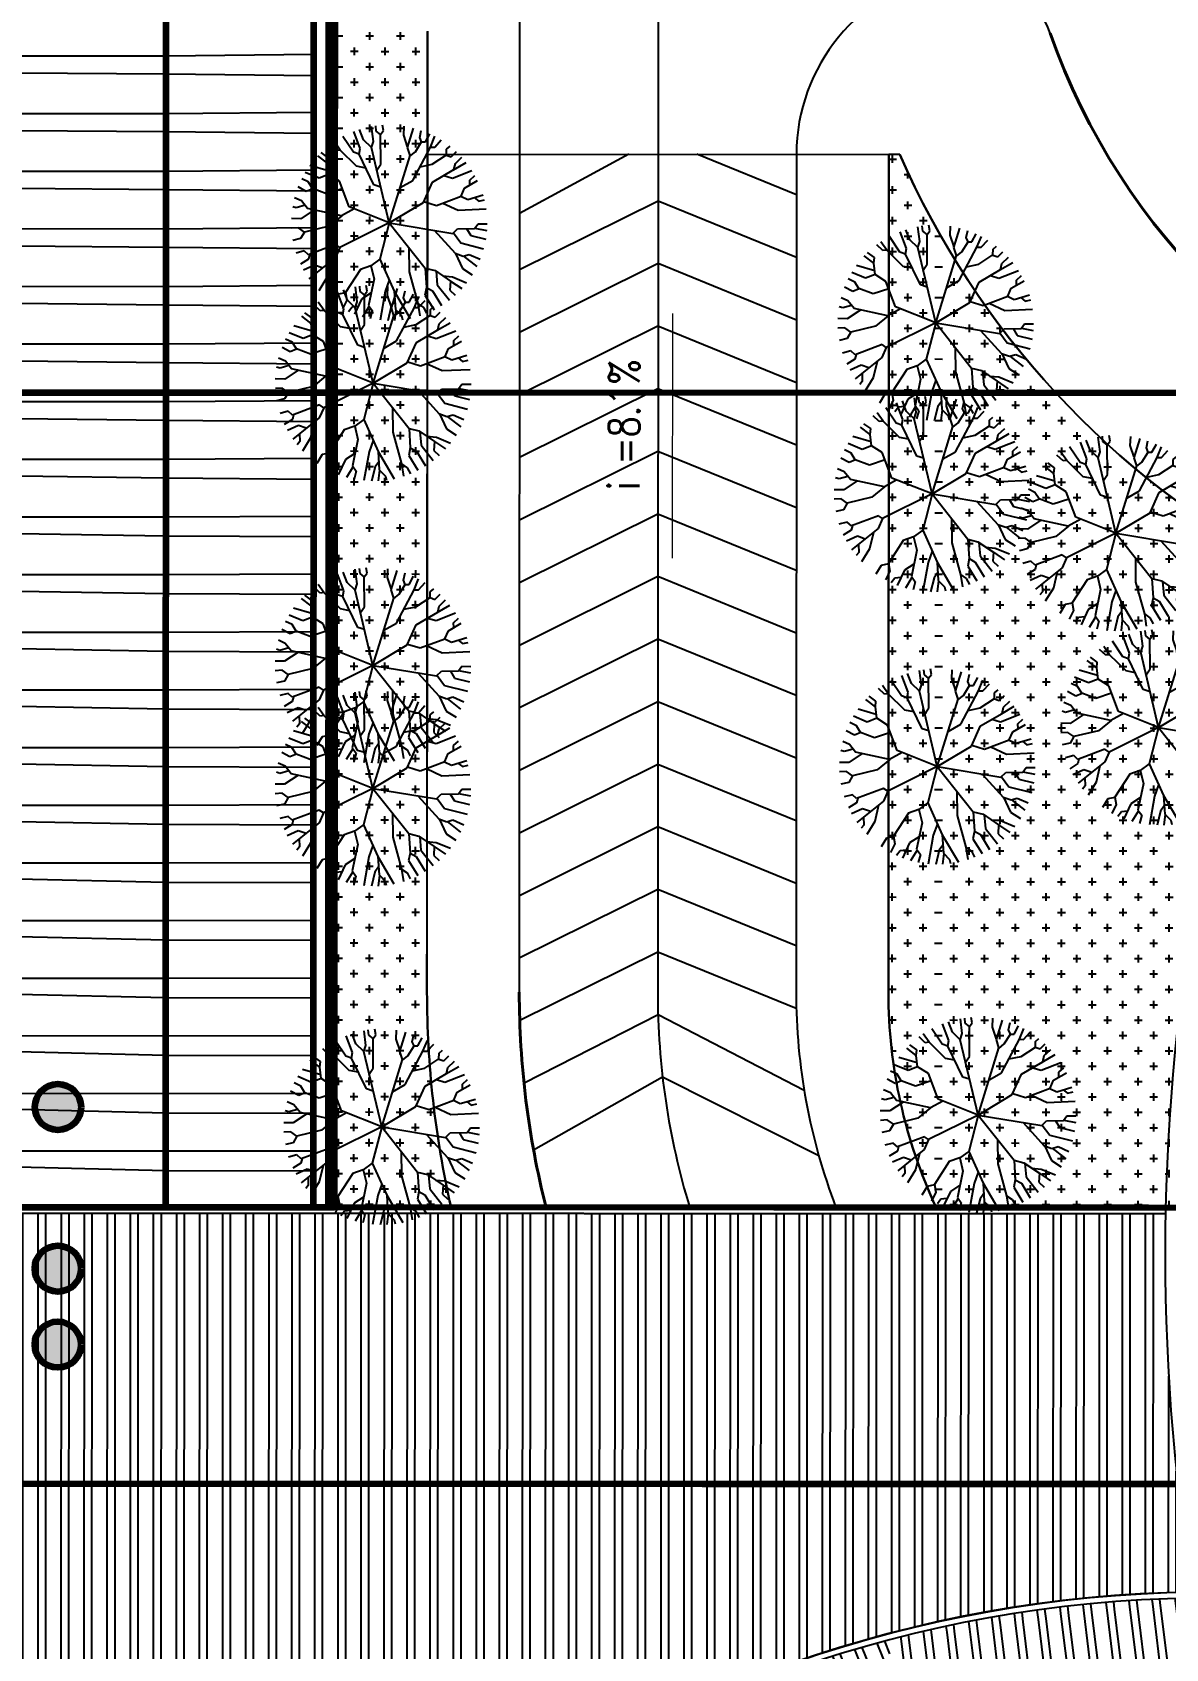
# Model space of a CAD drawing. Header units: millimetres. Extents: x -840588 to 786814, y -467537 to 194195.
# Drawn here: x -9389 to 27455, y -127607 to -75033 of the extents above; entities that cross this region are included whole.
import ezdxf

# ---------------------------------------------------------------- set-up
doc = ezdxf.new("R2010")
doc.units = ezdxf.units.MM
doc.header["$LTSCALE"] = 100
doc.header["$MEASUREMENT"] = 0
for name, color, linetype in [('1gt tim duong', 10, 'Continuous'), ('A-tree', 3, 'Continuous'), ('A-Wall', 7, 'Continuous'), ('A-Wall-Patt', 143, 'Continuous'), ('caycay', 96, 'Continuous'), ('ct-ramdoc', 250, 'Continuous'), ('ctrinh-mai 1', 16, 'Continuous'), ('ctrinh-mai 2', 24, 'Continuous'), ('GHICHU', 156, 'Continuous'), ('gthong-viahe', 5, 'Continuous')]:
    doc.layers.add(name, color=color, linetype=linetype)
for name, color, linetype, lineweight in [('ctrinh-chinh', 24, 'Continuous', 100), ('gthong-duong', 7, 'Continuous', 40), ('PV_X_Lo', 1, 'Continuous', 9), ('vtchitieu', 7, 'Continuous', 13)]:
    doc.layers.add(name, color=color, linetype=linetype, lineweight=lineweight)
doc.styles.add('DIM_FONT', font='SIMPLEX.shx', dxfattribs={"width": 0.8})
doc.styles.get("Standard").update_dxf_attribs({"font": 'arial.ttf'})
doc.dimstyles.new('LANG', dxfattribs={"dimtxt": 500, "dimasz": 400, "dimexe": 400, "dimexo": 0.0625, "dimgap": 0.09, "dimtad": 1, "dimdec": 0, "dimlfac": 0.6, "dimzin": 0, "dimdsep": 46, "dimtxsty": 'Standard', "dimcen": 350, "dimclrd": 8, "dimclre": 8, "dimadec": 0, "dimazin": 0, "dimtfac": 1, "dimtdec": 0, "dimtofl": 0, "dimtmove": 0, "dimatfit": 3, "dimfxl": 1, "dimtolj": 1, "dimtzin": 0, "dimlwd": 13, "dimlwe": 13, "dimarcsym": 0})
pattern_1 = [(0, (-615851.4988218939, -1205293.901811052), (5.551115123125783e-16, 1.875), []), (0, (-615850.873821895, -1205294.526811051), (5.551115123125783e-16, 1.875), [])]

# ---------------------------------------------------------------- blocks, each defined once
blk = doc.blocks.new('tang cao')
blk.add_hatch(color=256).paths.add_polyline_path([(0.750000006519258, 0, 1), (-0.750000006519258, 0, 1)])
blk.add_circle((0, 0), 0.750000006519258)
blk = doc.blocks.new('NGC')
at = {"layer": 'ctrinh-mai 1'}
h = blk.add_hatch(dxfattribs=at)
h.set_pattern_fill('ANSI32', color=256, scale=5, angle=315, style=0)
h.set_pattern_definition(pattern_1)
h.paths.add_polyline_path([(-116.5004060267238, 73.59999780240469), (-121.2998026588466, 73.59999780240469), (-121.2996150384424, -21.50000216439366), (-116.5002184063196, -21.49999280297197)])
at = {"layer": 'ctrinh-mai 2'}
h = blk.add_hatch(dxfattribs=at)
h.set_pattern_fill('ANSI32', color=256, scale=5, angle=315, style=0)
h.set_pattern_definition(pattern_1)
h.paths.add_polyline_path([(-116.5002184063196, -21.4999928032048), (-111.7008217741968, -21.49998344178312), (-111.7010093947174, 73.59999780240469), (-116.5004060267238, 73.59999780240469)])
at = {"layer": 'ctrinh-chinh'}
for p, q in [((-116.5004060267238, 73.60000813892111), (-116.5002184063196, -21.4999928032048)), ((-111.7010093947174, 73.60001652501523), (-111.7008217741968, -21.49998441711068))]:
    blk.add_line(p, q, dxfattribs=at)
for points in [[(-122.0000132289715, -21.50000236090273), (-111.0000000001164, -21.50000214693137), (-111.0000000001164, 73.79999780259095), (-121.9998022224754, 73.79999780259095)], [(-121.800012789201, -21.50000314041972), (-111.2004240235547, -21.49998246575706), (-111.2000008787727, 73.59999780240469), (-121.7998026588466, 73.59999780240469)]]:
    blk.add_lwpolyline(points, close=True, dxfattribs=at)
blk = doc.blocks.new('CTR NHAGAHANHKHACH')
at = {"layer": 'ctrinh-mai 1'}
h = blk.add_hatch(dxfattribs=at)
h.set_pattern_fill('ANSI32', color=256, scale=2000, angle=45, style=0)
h.set_pattern_definition([(90, (-1450.650511689368, -407.3499148476403), (-0.7500001229345798, 1.136868298865613e-16), []), (90, (-1450.400511648855, -407.0999148653354), (-0.7500001229345798, 1.136868298865613e-16), [])])
edge = h.paths.add_edge_path()
edge.add_arc((-82.49915694573428, -78.9999947489705), 41.00000141641426, 162.6099984873482, 163.4478848430642)
edge.add_line((-121.8001594382804, -67.31961293867789), (-121.8001594383968, -25.69999860599637))
edge.add_line((-121.8001594383968, -25.69999860599637), (-83.98750897543505, -25.69999795919284))
edge.add_line((-83.98750897543505, -25.69999795919284), (-83.99091886926908, -25.89298307546414))
edge.add_line((-83.99091886926908, -25.89298307546414), (-83.99378197675105, -26.08597712684423))
edge.add_line((-83.99378197675105, -26.08597712684423), (-83.99609827669337, -26.27897853078321))
edge.add_line((-83.99609827669337, -26.27897853078321), (-83.99786774767563, -26.47198563977145))
edge.add_line((-83.99786774767563, -26.47198563977145), (-83.9990903774742, -26.66499706660397))
edge.add_line((-83.9990903774742, -26.66499706660397), (-83.99976615572814, -26.85801110393368))
edge.add_line((-83.99976615572814, -26.85801110393368), (-83.99989507708233, -27.05102637060918))
edge.add_line((-83.99989507708233, -27.05102637060918), (-83.99947714072186, -27.24404115579091))
edge.add_line((-83.99947714072186, -27.24404115579091), (-83.99851234909147, -27.4370540601667))
edge.add_line((-83.99851234909147, -27.4370540601667), (-83.9970007109223, -27.63006340735592))
edge.add_line((-83.9970007109223, -27.63006340735592), (-83.99494223832153, -27.82306769024581))
edge.add_line((-83.99494223832153, -27.82306769024581), (-83.99233694712166, -28.01606538426131))
edge.add_line((-83.99233694712166, -28.01606538426131), (-83.98918485851027, -28.2090548761189))
edge.add_line((-83.98918485851027, -28.2090548761189), (-83.98548599798232, -28.40203469409607))
edge.add_line((-83.98548599798232, -28.40203469409607), (-83.98124039545655, -28.5950032453984))
edge.add_line((-83.98124039545655, -28.5950032453984), (-83.97644808364566, -28.78795903595164))
edge.add_line((-83.97644808364566, -28.78795903595164), (-83.97110910364427, -28.98090045037679))
edge.add_line((-83.97110910364427, -28.98090045037679), (-83.96522349643055, -29.17382596386597))
edge.add_line((-83.96522349643055, -29.17382596386597), (-83.95879130810499, -29.36673399643041))
edge.add_line((-83.95879130810499, -29.36673399643041), (-83.95181259466335, -29.55962307588197))
edge.add_line((-83.95181259466335, -29.55962307588197), (-83.94428740500007, -29.75249160034582))
edge.add_line((-83.94428740500007, -29.75249160034582), (-83.9362158072181, -29.94533802825026))
edge.add_line((-83.9362158072181, -29.94533802825026), (-83.92759786336683, -30.13816078542732))
edge.add_line((-83.92759786336683, -30.13816078542732), (-83.91843363712542, -30.33095840597525))
edge.add_line((-83.91843363712542, -30.33095840597525), (-83.90872321068309, -30.52372924098745))
edge.add_line((-83.90872321068309, -30.52372924098745), (-83.89846665691584, -30.71647186367773))
edge.add_line((-83.89846665691584, -30.71647186367773), (-83.88766406208742, -30.90918455016799))
edge.add_line((-83.88766406208742, -30.90918455016799), (-83.87631550745573, -31.10186587343924))
edge.add_line((-83.87631550745573, -31.10186587343924), (-83.86442108184565, -31.29451437387615))
edge.add_line((-83.86442108184565, -31.29451437387615), (-83.8519808902638, -31.48712830478325))
edge.add_line((-83.8519808902638, -31.48712830478325), (-83.83899503271095, -31.67970618861727))
edge.add_line((-83.83899503271095, -31.67970618861727), (-83.82546360534616, -31.87224655668251))
edge.add_line((-83.82546360534616, -31.87224655668251), (-83.81138671911322, -32.06474777730182))
edge.add_line((-83.81138671911322, -32.06474777730182), (-83.79676449042745, -32.25720840739086))
edge.add_line((-83.79676449042745, -32.25720840739086), (-83.78159703034908, -32.44962685322389))
edge.add_line((-83.78159703034908, -32.44962685322389), (-83.76588446402457, -32.64200149360113))
edge.add_line((-83.76588446402457, -32.64200149360113), (-83.74962692521513, -32.83433085028082))
edge.add_line((-83.74962692521513, -32.83433085028082), (-83.73282453417778, -33.0266134198755))
edge.add_line((-83.73282453417778, -33.0266134198755), (-83.71547742839903, -33.21884755138308))
edge.add_line((-83.71547742839903, -33.21884755138308), (-83.69758574711159, -33.41103171883151))
edge.add_line((-83.69758574711159, -33.41103171883151), (-83.67914962850045, -33.60316463629715))
edge.add_line((-83.67914962850045, -33.60316463629715), (-83.6601692372933, -33.79524433263578))
edge.add_line((-83.6601692372933, -33.79524433263578), (-83.64064471109305, -33.98726954404265))
edge.add_line((-83.64064471109305, -33.98726954404265), (-83.62057621323038, -34.1792387010064))
edge.add_line((-83.62057621323038, -34.1792387010064), (-83.59996390063316, -34.37115017627366))
edge.add_line((-83.59996390063316, -34.37115017627366), (-83.57880793814547, -34.56300253863446))
edge.add_line((-83.57880793814547, -34.56300253863446), (-83.557108491892, -34.7547941734083))
edge.add_line((-83.557108491892, -34.7547941734083), (-83.53486574720591, -34.94652358512394))
edge.add_line((-83.53486574720591, -34.94652358512394), (-83.51207988266833, -35.13818913791329))
edge.add_line((-83.51207988266833, -35.13818913791329), (-83.48875107732601, -35.32978938403539))
edge.add_line((-83.48875107732601, -35.32978938403539), (-83.46487950719893, -35.5213227707427))
edge.add_line((-83.46487950719893, -35.5213227707427), (-83.44046538916882, -35.71278779907152))
edge.add_line((-83.44046538916882, -35.71278779907152), (-83.4155088828411, -35.90418282942846))
edge.add_line((-83.4155088828411, -35.90418282942846), (-83.39001022162847, -36.09550643945113))
edge.add_line((-83.39001022162847, -36.09550643945113), (-83.36396960087586, -36.28675691550598))
edge.add_line((-83.36396960087586, -36.28675691550598), (-83.33738722512498, -36.47793301008642))
edge.add_line((-83.33738722512498, -36.47793301008642), (-83.31026330706663, -36.66903292643838))
edge.add_line((-83.31026330706663, -36.66903292643838), (-83.28259806381539, -36.86005529738031))
edge.add_line((-83.28259806381539, -36.86005529738031), (-83.2543917131843, -37.05099846562371))
edge.add_line((-83.2543917131843, -37.05099846562371), (-83.22564450942446, -37.24186094501056))
edge.add_line((-83.22564450942446, -37.24186094501056), (-83.19635665928945, -37.43264117813669))
edge.add_line((-83.19635665928945, -37.43264117813669), (-83.16652838338632, -37.62333776871674))
edge.add_line((-83.16652838338632, -37.62333776871674), (-83.13615994376596, -37.81394906062633))
edge.add_line((-83.13615994376596, -37.81394906062633), (-83.10525159619283, -38.00447345594876))
edge.add_arc((-82.49915694328956, -78.99999474082142), 41.00000141641424, 90.8470226666, 140.4286282105067)
edge.add_line((-114.1032552603865, -52.88139819144271), (-114.1032655078452, -52.88141030748375))
edge.add_line((-114.1032655078452, -52.88141030748375), (-114.1032754896441, -52.88142266939394))
edge.add_arc((-82.49915694235824, -78.99999473965727), 41.00000141641425, 140.4286725891529, 141.7334002595768)
edge.add_line((-114.6897969462443, -53.60781459929422), (-114.6898102810374, -53.60783111397177))
edge.add_line((-114.6898102810374, -53.60783111397177), (-114.6898232789245, -53.60784798208624))
edge.add_arc((-82.49915694189258, -78.99999473872595), 41.00000141641424, 141.7334596787864, 143.0381723164369)
edge.add_line((-115.2596456176834, -54.34739857004024), (-115.2596618406242, -54.34741962514818))
edge.add_line((-115.2596618406242, -54.34741962514818), (-115.2596775852144, -54.34744105138816))
edge.add_arc((-82.49915694596712, -78.99999474454671), 41.00000141641426, 143.0382466032972, 144.3429446640414)
edge.add_line((-115.8125058917794, -55.09976675058715), (-115.8125246623531, -55.09979229490273))
edge.add_line((-115.8125246623531, -55.09979229490273), (-115.8125428543426, -55.09981827111915))
edge.add_arc((-82.49915694445372, -78.9999947429169), 41.00000141641425, 144.3430332773815, 145.6477173492956)
edge.add_line((-116.348091070191, -55.86452900920995), (-116.3481120596407, -55.86455898010172))
edge.add_line((-116.3481120596407, -55.86455898010172), (-116.3481323757442, -55.86458944249898))
edge.add_arc((-82.49915694398805, -78.99999474175274), 41.00000141641424, 145.6478196458006, 146.9524902579005)
edge.add_line((-116.8661233637249, -56.64128871378489), (-116.8661462847376, -56.64132308261469))
edge.add_line((-116.8661462847376, -56.64132308261469), (-116.8661684110994, -56.64135795505717))
edge.add_arc((-82.49915694480296, -78.99999474338256), 41.00000141641426, 146.9526056926727, 148.2572636000055)
edge.add_line((-117.3663342084037, -57.42964319721796), (-117.366358702071, -57.42968180053867))
edge.add_line((-117.366358702071, -57.42968180053867), (-117.3663823172683, -57.42972096288577))
edge.add_arc((-82.49915694573428, -78.99999474501237), 41.00000141641425, 148.2573913862021, 149.5620372672167)
edge.add_line((-117.8484641516116, -58.22918358584866), (-117.8484899066389, -58.22922629676759))
edge.add_line((-117.8484899066389, -58.22922629676759), (-117.8485146773746, -58.22926957439631))
edge.add_arc((-82.49915694247466, -78.99999473942444), 41.00000141641424, 149.5621766504183, 150.8668114222879)
edge.add_line((-118.3122632150771, -59.03949536546133), (-118.312289889669, -59.03954196930863))
edge.add_line((-118.312289889669, -59.03954196930863), (-118.3123154880013, -59.03958915383555))
edge.add_arc((-82.49915694259107, -78.9999947398901), 41.00000141641424, 150.866961469313, 152.1715861043862)
edge.add_line((-118.7574908867246, -59.86015838338062), (-118.7575181291904, -59.86020859796554))
edge.add_line((-118.7575181291904, -59.86020859796554), (-118.7575442221714, -59.86025942186825))
edge.add_arc((-82.4991569428239, -78.9999947398901), 41.00000141641425, 152.1717457661541, 153.4763612417041)
edge.add_line((-119.1839162359247, -60.69074702868238), (-119.183943741722, -60.69080060441047))
edge.add_line((-119.183943741722, -60.69080060441047), (-119.1839700171258, -60.69085478596389))
edge.add_arc((-82.49915694445372, -78.99999474314973), 41.00000141641424, 153.4765295363316, 154.7811369300209)
edge.add_line((-119.5913181424839, -61.53083065873943), (-119.5913455981063, -61.53088727407157))
edge.add_line((-119.5913455981063, -61.53088727407157), (-119.5913717612857, -61.53094450780191))
edge.add_arc((-82.49915694259107, -78.99999473895878), 41.00000141641425, 154.7813127974241, 156.0859132133722)
edge.add_line((-119.9794853230705, -62.37997366115451), (-119.9795124294469, -62.38003295846283))
edge.add_line((-119.9795124294469, -62.38003295846283), (-119.9795381744625, -62.38009284855798))
edge.add_arc((-82.49915694457013, -78.99999474384822), 41.00000141641424, 156.0860954063757, 157.3906900996157)
edge.add_line((-120.3482164690504, -63.23773572873324), (-120.3482429379364, -63.23779730242677))
edge.add_line((-120.3482429379364, -63.23779730242677), (-120.3482680028537, -63.23785947472788))
edge.add_arc((-82.49915694328956, -78.99999474082142), 41.00000141641424, 157.3908774303326, 158.6954676620823)
edge.add_line((-120.6973203514935, -64.10367209441029), (-120.6973459157161, -64.10373550560325))
edge.add_line((-120.6973459157161, -64.10373550560325), (-120.6973700310336, -64.10379948676564))
edge.add_arc((-82.4991569435224, -78.99999474151991), 41.00000141641424, 158.6956587445611, 160.0002459081185)
edge.add_line((-121.026615911047, -64.97733373683877), (-121.0266403264832, -64.97739851428196))
edge.add_line((-121.0266403264832, -64.97739851428196), (-121.0266632642597, -64.97746384097263))
edge.add_arc((-82.49915694363881, -78.99999474175274), 41.00000141641424, 160.0004393909123, 161.3050248121336)
edge.add_line((-121.3359323453624, -65.85826758947223), (-121.3359554042108, -65.85833326168358))
edge.add_line((-121.3359554042108, -65.85833326168358), (-121.3359769578092, -65.85839943028986))
edge.add_arc((-82.49915694317315, -78.99999474058859), 41.00000141641424, 161.3052193181064, 162.6098045501656)
edge.add_line((-121.6251092581078, -66.74601695383899), (-121.6251307468629, -66.74608292290941))
edge.add_line((-121.6251307468629, -66.74608292290941), (-121.625150738284, -66.74614939745516))
at = {"layer": 'ctrinh-mai 2'}
h = blk.add_hatch(dxfattribs=at)
h.set_pattern_fill('ANSI32', color=256, scale=2000, angle=232, style=0)
h.set_pattern_definition([(277.000001613645, (-1450.649471285753, -77.16347480681725), (0.7444097357492357, 0.09140200125462898), []), (277.000001613645, (-1450.867140523042, -77.44207866070792), (0.7444097357492357, 0.09140200125462898), [])])
edge = h.paths.add_edge_path()
edge.add_ellipse((-15.87454752076883, -27.00002189050429), major_axis=(68.12536194767496, 0.02530742787690782), ratio=0.9999997667477348, start_angle=189.444681098253, end_angle=192.0274749543831)
edge.add_line((-82.49913355021272, -41.22078218520619), (-82.49913355021272, -47.99999257712625))
edge.add_ellipse((-82.49811135116033, -78.99999042367563), major_axis=(-31.00000507967393, 0.0002637905986685655), ratio=0.9999997671808825, start_angle=-89.99762316890586, end_angle=-74.99769531522932)
edge.add_line((-90.52245272393338, -49.05654634907842), (-93.0588796158554, -39.59047385537997))
edge.add_ellipse((-82.49811135116033, -78.99999042367563), major_axis=(40.80000668870225, 4.672643194462046e-05), ratio=0.9999997671406801, start_angle=90.80627480689412, end_angle=105.0013148039422, ccw=False)
h = blk.add_hatch(dxfattribs=at)
h.set_pattern_fill('ANSI32', color=256, scale=2000, angle=247, style=0)
h.set_pattern_definition([(292.0000046334455, (-1450.649471285753, -77.16347480681725), (0.6953880049080482, 0.2809549256991173), []), (292.0000046334455, (-1450.787615623442, -77.48892239574343), (0.6953880049080482, 0.2809549256991173), [])])
edge = h.paths.add_edge_path()
edge.add_ellipse((-82.49811135116033, -78.99999042367563), major_axis=(-40.8000062573355, 0.00589976788834149), ratio=0.9999997672494831, start_angle=-74.99033448606421, end_angle=-59.99047383109722)
edge.add_line((-102.8988800516818, -43.66659827437252), (-97.99887939658947, -52.15364673547447))
edge.add_ellipse((-82.49811135116033, -78.99999042367563), major_axis=(-31.00000470101939, 0.004840685044697724), ratio=0.9999997672259965, start_angle=285.0107639318796, end_angle=300.0105805351197, ccw=False)
edge.add_line((-90.52245272393338, -49.05654634907842), (-93.0588796158554, -39.59047385537997))
at = {"layer": 'A-Wall', "ltscale": 5}
blk.add_lwpolyline([(-123.5001807779772, -81.9999669068493), (-122.0001594248461, -81.9999676651787), (-122.0001594248461, -25.4999986232724), (-83.98339796124492, -25.49999797297642)], dxfattribs=at)
blk.add_arc((-15.87454752076883, -27.00002189050429), 68.12536664949774, 160.2684318126531, 199.7315408209887, dxfattribs=at)
at = {"layer": 'A-Wall-Patt'}
blk.add_lwpolyline([(-121.8001594383968, -67.31961293914355), (-121.8001594383968, -25.6999986062292), (-83.98750897543505, -25.69999795919284)], dxfattribs=at)
at = {"layer": 'A-Wall-Patt', "ltscale": 5}
for points in [[(-83.10525159619283, -38.00447345594876, 0.3327138444106625), (-122.0001594248461, -68.01496312511154, 0.3327138444106625)], [(-83.07228537392803, -38.20401894906536, 0.3327325876515403), (-121.8001594383968, -68.04228892922401, 0.3327325876515403)]]:
    blk.add_lwpolyline(points, format="xyb", dxfattribs=at)
at = {"layer": 'ctrinh-mai 1'}
blk.add_lwpolyline([(-83.98750897543505, -25.69999795919284), (-121.8001594383968, -25.6999986062292), (-121.8001594382804, -67.31961293867789, -0.327820716161132), (-83.10525159619283, -38.00447345594876, -0.3813924400090022)], format="xyb", dxfattribs=at)
at = {"layer": 'ctrinh-mai 2'}
blk.add_lwpolyline([(-83.07228537392803, -38.20401894906536, 0.3327325875713984), (-121.8001594385132, -68.04228892060928)], format="xyb", dxfattribs=at)
blk = doc.blocks.new('A$C537F0C63')
at = {"layer": 'caycay'}
for p, q in [((6.159981289129064, 11.93632074141715), (6.202302373265411, 12.27858844433285)), ((6.605483960749552, 11.93623077391385), (6.617402898351429, 12.259334795428)), ((6.826178093167982, 11.29693891192437), (6.890286666319298, 12.23129105439875)), ((3.269952949845901, 10.73353164103173), (2.956771443390608, 11.39790803732103)), ((3.573577700022724, 11.08070473705084), (3.272457403527369, 11.57568824168993)), ((3.910690972326847, 11.37062830588184), (3.788839569944685, 11.81686011959391)), ((3.810128005825391, 11.09643069598314), (3.910690972326847, 11.37062830588184)), ((4.712688563198753, 10.80137484274019), (4.265887160996499, 11.99052643422328)), ((4.700099824054632, 10.83487223221164), (4.906208114261972, 11.58543264324908)), ((4.906208114261972, 11.58543264324908), (4.852080984670465, 12.1454581428552)), ((6.353129947037814, 11.71136866716915), (6.159981289129064, 11.93632074141715)), ((6.353129947037814, 11.71136866716915), (6.605483960749552, 11.93623077391385)), ((6.447514687970397, 9.84495994712779), (6.353129947037814, 11.71136866716915)), ((6.970036149243242, 10.92007571294744), (6.826178093167982, 11.29693891192437)), ((6.970036149243242, 10.92007571294744), (7.441234408583114, 11.42699881628141)), ((7.441234408583114, 11.42699881628141), (7.651727496751846, 12.08642798159781)), ((7.68363426896758, 10.90806475621866), (8.019816777752567, 11.97964079065423)), ((8.113333231842262, 10.69883864084841), (8.712313031195663, 11.70768604843033)), ((8.933407776050444, 10.87226001470481), (9.272947348141315, 11.41112699440055)), ((9.171925964052207, 10.85838502353727), (9.537986088387697, 11.24360011898898)), ((2.008257406407211, 10.05514116568156), (1.666088850062806, 10.35901247844595)), ((2.310344671936036, 10.1849830326064), (2.008257406407211, 10.05514116568156)), ((2.272467924871307, 10.54832825371341), (2.042717878081021, 10.72445268446245)), ((2.296077634156973, 10.19319036591696), (2.272467924871307, 10.54832825371341)), ((3.222511420288356, 9.660279909650853), (2.296077634156973, 10.19319036591696)), ((3.003826198455499, 10.71583942823054), (2.568862697771692, 11.14364282684619)), ((3.269952949845901, 10.73353164103173), (3.003826198455499, 10.71583942823054)), ((4.50370063718583, 8.70506324478265), (3.269952949845901, 10.73353164103173)), ((3.810128005825391, 11.09643069598314), (3.573577700022724, 11.08070473705084)), ((4.235841180721764, 10.50048805131519), (3.810128005825391, 11.09643069598314)), ((4.592421611992904, 10.24268936957378), (4.235841180721764, 10.50048805131519)), ((4.577421300939022, 10.28284407086176), (4.712688563198753, 10.80137484274019)), ((6.125898059370229, 6.139521315279126), (4.577421300939022, 10.28284407086176)), ((6.125898059370229, 6.139521315279126), (6.970036149243242, 10.92007571294744)), ((6.948042777010414, 8.570320168466424), (7.76638461697803, 10.55685856171476)), ((7.76638461697803, 10.55685856171476), (7.68363426896758, 10.90806475621866)), ((7.76638461697803, 10.55685856171476), (8.113333231842262, 10.69883864084841)), ((7.965382829468581, 9.797246468468074), (8.933407776050444, 10.87226001470481)), ((8.933407776050444, 10.87226001470481), (9.171925964052207, 10.85838502353727)), ((9.733678942880942, 10.44985240105962), (10.13871553562058, 10.78615722681207)), ((9.786865097747068, 10.09668076723392), (9.733678942880942, 10.44985240105962)), ((9.786865097747068, 10.09668076723392), (10.35685576614924, 10.5884511891054)), ((2.008086131005257, 8.717519836023712), (0.7635036424217105, 9.129316388596635)), ((1.920139873705921, 9.225739964920649), (1.087115961723612, 9.647311538588838)), ((1.76967368680198, 9.623145921275864), (1.343038968556357, 9.988975225947797)), ((1.883955297300417, 9.24431646832818), (1.76967368680198, 9.623145921275864)), ((3.267708861298161, 8.533747915149434), (1.883955297300417, 9.24431646832818)), ((3.993460937123018, 9.543984048803395), (3.222511420288356, 9.660279909650853)), ((6.717420145090728, 9.489459469132271), (6.447514687970397, 9.84495994712779)), ((7.392351211692585, 9.648875252361904), (7.965382829468581, 9.797246468468074)), ((9.092822924165375, 8.921003827472305), (9.745379681935447, 9.38050785887026)), ((9.745379681935447, 9.38050785887026), (9.786865097747068, 10.09668076723392)), ((9.745379681935447, 9.38050785887026), (10.35249974897306, 9.183089075660973)), ((9.759203255198372, 9.619244142235402), (10.88575250038048, 10.01737219720235)), ((10.35249974897306, 9.183089075660973), (11.20201209581137, 9.59306054910121)), ((11.04832709143011, 8.991530669089116), (11.44374410946693, 9.207825855861302)), ((1.280611972542829, 8.044912836274307), (0.444487546075834, 8.466659778718167)), ((0.9218848354175861, 8.526406249260617), (0.5914981488203921, 8.797440291094972)), ((0.9357337090696092, 8.218872061683214), (0.9218848354175861, 8.526406249260617)), ((2.5351559760893, 8.909919010715385), (2.008086131005257, 8.717519836023712)), ((3.914115354094974, 7.298525660517043), (3.267708861298161, 8.533747915149434)), ((5.316408449507435, 8.305498213470855), (4.50370063718583, 8.70506324478265)), ((6.527199968382774, 8.412167402177147), (6.948042777010414, 8.570320168466424)), ((8.578119715861249, 7.281614840641851), (9.092822924165375, 8.921003827472305)), ((8.94424461397648, 8.447760988721711), (9.944313991869421, 8.175001025898382)), ((9.944313991869421, 8.175001025898382), (10.80974500087541, 8.559510920527828)), ((10.79366673980257, 8.552387381641893), (11.20595707066968, 8.407509828190086)), ((10.80974500087541, 8.559510920527828), (11.04832709143011, 8.991530669089116)), ((11.20595707066968, 8.407509828190086), (11.70062178621083, 8.711759320220153)), ((0.4466466944213607, 7.186909447627841), (0.08666564667146304, 7.2448509023925)), ((1.12084364940165, 7.320901045324717), (0.1511815814883448, 7.552586191002774)), ((0.7097976248769555, 7.419110072511103), (0.4466466944213607, 7.186909447627841)), ((1.541375211712875, 7.549264594850683), (1.12084364940165, 7.320901045324717)), ((1.521030883770436, 7.555591163691133), (1.280611972542829, 8.044912836274307)), ((3.097987199351337, 7.065927705370996), (1.521030883770436, 7.555591163691133)), ((2.703754449681583, 7.188340914177388), (1.757476259455871, 6.679553776459215)), ((3.884867362274235, 7.354371150599036), (3.097987199351337, 7.065927705370996)), ((6.125898059370229, 6.139521315279126), (3.914115354094974, 7.298525660517043)), ((6.125898059370229, 6.139521315279126), (8.578119715861249, 7.281614840641851)), ((8.279060999553622, 7.142313947006187), (9.0886019582249, 6.750771228889789)), ((9.0886019582249, 6.750771228889789), (11.18806748264615, 7.336222721740342)), ((10.77352595946286, 7.220637597380119), (11.64532254343067, 6.712682137225784)), ((11.18806748264615, 7.336222721740342), (11.54099752982074, 7.835271000905777)), ((11.33254625860354, 7.540524095533328), (11.89576276779189, 7.413002362918633)), ((11.54099752982074, 7.835271000905777), (11.95948603860597, 8.053456869412912)), ((11.89576276779189, 7.413002362918633), (12.11310363743178, 7.4986918541872)), ((1.757476259455871, 6.679553776459215), (0.00855774800220388, 6.661205396139849)), ((6.125898059370229, 6.139521315279126), (2.179125049486174, 5.25103580450741)), ((6.125898059370229, 6.139521315279126), (4.039744528603478, 3.175083687405277)), ((6.125898059370229, 6.139521315279126), (9.309124815248651, 4.773858037136961)), ((6.125898059370229, 6.139521315279126), (6.842971201978798, 3.89649221743457)), ((9.075402950122225, 6.757166716884967), (9.900688603102026, 6.150819989943557)), ((9.900688603102026, 6.150819989943557), (11.46386237296974, 5.868288854795537)), ((11.46386237296974, 5.868288854795537), (11.83055046181835, 6.160203181647375)), ((11.64532254343067, 6.712682137225784), (12.23443119234435, 6.755833524115587)), ((11.83055046181835, 6.160203181647375), (12.26543294043586, 6.154373944329564)), ((0.5706603464168438, 5.768348654561123), (-1.699427230050787e-06, 5.730386201154033)), ((0.7806298194373085, 5.506956316930882), (0.04189879572368227, 5.315400935116486)), ((0.7973220304920687, 5.486148682266503), (0.5706603464168438, 5.768348654561123)), ((1.863759347223095, 5.527326392111718), (0.7973220304920687, 5.486148682266503)), ((1.301357276712224, 5.505615774418402), (1.063396316407307, 5.057959221958299)), ((2.147618291040999, 5.278660692089034), (1.715808944849414, 4.625734219735023)), ((2.179125049486174, 5.25103580450741), (1.863759347223095, 5.527326392111718)), ((3.339595652047137, 5.512285084278119), (2.113923366072413, 3.99826194187699)), ((11.46386237296974, 5.868288854795537), (11.72795570972085, 5.469711782065133)), ((11.72795570972085, 5.469711782065133), (12.21933158095999, 5.388423248077743)), ((1.063396316407307, 5.057959221958299), (0.1397583337929973, 4.775609911099309)), ((1.715808944849414, 4.625734219735023), (0.307439249689196, 4.179975674378511)), ((4.993965494963049, 4.531040710644447), (5.060837633816845, 3.005173691082746)), ((9.309124815248651, 4.773858037136961), (9.56344752651421, 4.969106941811333)), ((9.309124815248651, 4.773858037136961), (9.616567334425781, 4.170077324375598)), ((9.56344752651421, 4.969106941811333), (11.29217119894747, 4.430094099112466)), ((9.616567334425781, 4.170077324375598), (11.35931998142405, 2.929313197353622)), ((11.22320598487931, 4.451586098773987), (11.30987888816526, 4.16373455730718)), ((11.29217119894747, 4.430094099112466), (11.5425597731919, 4.68452039962358)), ((11.30987888816526, 4.16373455730718), (11.83210555871847, 3.873839490315731)), ((11.5425597731919, 4.68452039962358), (12.06343262891096, 4.577516196506622)), ((1.230773230763589, 3.880098522535263), (0.5654086178583384, 3.53661498738802)), ((1.603983964610961, 3.791791144500166), (0.7979776640349883, 3.08873558965206)), ((1.623038097397512, 3.787286263777787), (1.230773230763589, 3.880098522535263)), ((2.113923366072413, 3.99826194187699), (1.623038097397512, 3.787286263777787)), ((2.086705644269387, 3.98654600703594), (1.703781163858366, 3.019787908731814)), ((4.039744528603478, 3.175083687405277), (3.428623164742021, 2.985834134982724)), ((4.039744528603478, 3.175083687405277), (4.031693542077846, 1.955804082903342)), ((6.842971201978798, 3.89649221743457), (6.058139944627328, 1.852742682112876)), ((6.842971201978798, 3.89649221743457), (7.432333557888342, 3.519514546744176)), ((7.432333557888342, 3.519514546744176), (7.280434323314694, 2.677135711990559)), ((7.432333557888342, 3.519514546744176), (8.098582012036786, 3.326026642433135)), ((8.098582012036786, 3.326026642433135), (9.111636380646814, 1.936837856093916)), ((9.93769863442867, 3.941450450896809), (10.23341044859262, 2.932877378403646)), ((10.47633774106362, 3.557950291473389), (10.95106070157999, 3.753440934466198)), ((10.9181057199894, 3.243447097807802), (10.92924841445711, 2.741344290425332)), ((10.95106070157999, 3.753440934466198), (11.66045975862653, 3.481945362666011)), ((1.703781163858366, 3.019787908731814), (1.11193678613563, 2.596291564444982)), ((2.360128743846872, 2.528373258541251), (1.492859571077133, 2.110982061632967)), ((2.496129963798012, 2.269877917915437), (1.822411499113514, 1.760689831018681)), ((2.952599385069334, 2.620357636184053), (2.360128743846872, 2.528373258541251)), ((3.428623164742021, 2.985834134982724), (2.496129963798012, 2.269877917915437)), ((2.496129963798012, 2.269877917915437), (2.56307497484886, 1.709560079856601)), ((3.339813401926222, 2.088173656051367), (2.637745125197398, 1.087092649082479)), ((3.369906157186051, 2.940729452180676), (3.339813401926222, 2.088173656051367)), ((5.060837633816845, 3.005173691082746), (4.630837960547069, 0.98501350143124)), ((6.328418276112643, 2.556572256453364), (6.621925523577374, 1.860491597191867)), ((7.280434323314694, 2.677135711990559), (7.715867288097797, 1.041460912816547)), ((10.23341044859262, 2.932877378403646), (10.78588893792767, 2.142211417256476)), ((10.92924841445711, 2.741344290425332), (11.10547083382698, 2.548124503166036)), ((2.56307497484886, 1.709560079856601), (2.246554855188151, 1.380875038601516)), ((3.661068871806492, 1.723103908010671), (3.151986367873178, 0.7683009200591187)), ((4.151889424236288, 1.488197098566161), (3.632459803578968, 0.5291005140024936)), ((4.031693542077846, 1.955804082903342), (3.661068871806492, 1.723103908010671)), ((4.029956023412524, 1.954728688528121), (4.151889424236288, 1.488197098566161)), ((6.058139944627328, 1.852742682112876), (5.148106664306397, 0.07830981133520254)), ((6.058139944627328, 1.852742682112876), (6.046166258151061, 0.6926535401726142)), ((6.051426148278551, 1.202184490222862), (6.300487340380641, 0.8879269488934369)), ((6.621925523577374, 1.860491597191867), (7.04603830007909, 0.06930147462480818)), ((7.715867288097797, 1.041460912816547), (7.500958808541327, 0.7001980161367101)), ((7.510773716396216, 1.811866424770415), (8.13382774245838, 1.455661724790843)), ((8.13382774245838, 1.455661724790843), (8.63363335412214, 0.5354539643340104)), ((9.111636380646814, 1.936837856093916), (9.05441034496107, 1.457435791671742)), ((9.05441034496107, 1.457435791671742), (9.356284565004898, 0.9185323608435283)), ((9.108831235360412, 1.913318816441461), (9.563043515889149, 1.847932786524325)), ((9.563043515889149, 1.847932786524325), (9.928087916650838, 1.318988235496363)), ((4.291746997165319, 0.7246533119759988), (4.111621739852126, 0.339800697278406)), ((4.630837960547069, 0.98501350143124), (4.291746997165319, 0.7246533119759988)), ((4.630837960547069, 0.98501350143124), (4.553144487388636, 0.2048409433373308)), ((5.687346443359274, 0.2823844214362907), (5.63783512871305, 0.01939518188373768)), ((6.046166258151061, 0.6926535401726142), (5.687346443359274, 0.2823844214362907)), ((6.032371784920542, 0.6769075088304817), (6.148760987558489, 2.060398401226848e-06)), ((6.300487340380641, 0.8879269488934369), (6.566832978940511, 0.01583402863980155)), ((7.500958808541327, 0.7001980161367101), (7.660945140349213, 0.1949458228082221)), ((7.68101589476646, 0.9861165687689208), (8.13231261911642, 0.3370629204364377)), ((8.374018521320977, 1.013457626351737), (8.758654683351779, 0.9918956518486084)), ((8.758654683351779, 0.9918956518486084), (8.994797214174469, 0.7114704464074748))]:
    blk.add_line(p, q, dxfattribs=at)

msp = doc.modelspace()

# ---------------------------------------------------------------- hatches: boundary and pattern name
at = {"layer": 'A-tree'}
h = msp.add_hatch(dxfattribs=at)
h.set_pattern_fill('CROSS', color=256, scale=2000.000000000001, angle=-360.0227408171721, style=0)
h.set_pattern_definition([(359.9772591828279, (-616218387.0630271, -1205141167.613114), (500.1984116790877, 499.8015095552618), [250.0000000000001, -750.0000000000002]), (89.97725918282791, (-616218262.1126498, -1205141292.662717), (-499.8015095552618, 500.1984116790877), [250.0000000000001, -750.0000000000002])])
edge = h.paths.add_edge_path(flags=0)
edge.add_line((438.4357330646696, -113249.4500076454), (4226.03001915691, -113250.9532472532))
edge.add_ellipse((34941.2112807565, -106263.2755060886), major_axis=(-22265.02131026942, 22282.70239781345), ratio=0.99999999999805, start_angle=44.999999999632394, end_angle=57.83934236010401, ccw=False)
edge.add_line((3441.213759429853, -106250.7730889542), (3442.202707064796, -103759.1073072273))
edge.add_line((3442.202707064796, -103759.1073072273), (3442.20092061463, -103759.0543615242))
edge.add_line((3442.200920614633, -103759.0543615242), (3453.617032676114, -75000.64376173932))
edge.add_line((3453.617032676114, -75000.64376173932), (453.6172687644489, -74999.45299436613))
edge.add_line((453.6172687644457, -74999.45299436615), (438.4357330646696, -113249.4500076454))
h = msp.add_hatch(dxfattribs=at)
h.set_pattern_fill('CROSS', color=256, scale=2000.000000000001, angle=-0.02274081717205942, style=0)
h.set_pattern_definition([(359.9772591828279, (-616218387.063027, -1205141167.613114), (500.1984116790877, 499.8015095552617), [250.0000000000001, -750.0000000000002]), (89.97725918282791, (-616218262.1126497, -1205141292.662717), (-499.8015095552617, 500.1984116790877), [250.0000000000001, -750.0000000000002])])
edge = h.paths.add_edge_path(flags=0)
edge.add_ellipse((34941.20228918706, -106263.2755022869), major_axis=(11671.88537226032, 11662.62385525998), ratio=0.999999999923812, start_angle=134.9999999986259, end_angle=160.1022286745383)
edge.add_line((19996.82042815838, -113257.2124581267), (27455.20983747725, -113260.1727089568))
edge.add_ellipse((95563.4483934103, -114787.2290082234), major_axis=(48191.01657165634, 48152.77751215505), ratio=0.9999999999854033, start_angle=115.86742072073889, end_angle=133.7383260942554, ccw=False)
edge.add_ellipse((44456.3319399888, -67764.99942275327), major_axis=(19806.68573650709, 19790.96934187003), ratio=0.9999999999669692, start_angle=158.6866259744849, end_angle=196.7879137583428, ccw=False)
edge.add_line((18810.89867866748, -79003.28310806757), (18452.02958505833, -79003.14067238376))
edge.add_line((18452.02958505833, -79003.14067238376), (18441.21257829425, -106256.7266210446))

# ---------------------------------------------------------------- linework, layer by layer
msp.add_lwpolyline([(23703.08292980388, -75065.20988215347, 0.3726229780104446), (20294.14498915522, -73117.11003218466, 0.3583017407390874), (15452.0003084438, -79001.94995406571), (15441.1833014467, -106255.5359031921, 0.09204904378989186), (16738.07940603761, -113255.919092648, 0.09204904378989186)], format="xyb")
at = {"layer": '1gt tim duong', "ltscale": 3}
msp.add_lwpolyline([(111461.0504105999, -56293.51198251844), (25961.02763238431, -56259.57683921765, 0.4142135623730951), (10955.07528201168, -71253.6221258755), (10941.18365589223, -106253.7498434021, 0.07412608353830027), (11981.88448863698, -113254.0314298931, 0.07412608353830027)], format="xyb", dxfattribs=at)
at = {"layer": 'A-tree'}
for p, q in [((453.6172687643533, -74999.45299459898), (438.4357330645772, -113249.4500078782)), ((3442.200920614633, -103759.0543615242), (3453.617032676114, -75000.64376173932)), ((18452.0295848255, -79003.14067238366), (18441.21257817782, -106256.7266210446)), ((18810.89867855106, -79003.28310806752), (18452.0295848255, -79003.14067238366)), ((3441.213759546268, -106250.7730889543), (3442.202707064796, -103759.1073072273)), ((3442.202707064796, -103759.1073072273), (3442.200920614633, -103759.0543615242)), ((438.4357330645772, -113249.4500078782), (4226.030019157002, -113250.9532470204)), ((19996.82042804206, -113257.2124578938), (27455.20983747735, -113260.1727087239))]:
    msp.add_line(p, q, dxfattribs=at)
at = {"layer": 'A-tree', "extrusion": (0, 0, -1)}
for centre, radius, start, end in [((-44456.33193975613, -67764.99942228751), 27999.77263040331, 298.234827056968, 336.3361148424027), ((-34941.21127994166, -106263.2755058554), 31500.00000157435, 347.1833984571524, 0.02274081717209053)]:
    msp.add_arc(centre, radius, start, end, dxfattribs=at)
at = {"layer": 'A-tree'}
msp.add_arc((34941.20228941989, -106263.275502287), 16499.99101084685, 179.9772591828279, 205.0794878621748, dxfattribs=at)
at = {"layer": 'A-Wall-Patt'}
msp.add_line((6452.030530013303, -78998.37784689775), (15452.00030844371, -79001.94995429854), dxfattribs=at)
at = {"layer": 'ct-ramdoc'}
for points in [[(10004.55424361788, -78999.78785098284), (6452.626376339035, -80923.6835105177)], [(15452.86614194461, -80321.377094199), (12215.70846016341, -79000.66546285666)], [(15452.05812510402, -82357.18574434574), (10952.78633822453, -80521.55054653044), (6451.898517663855, -82757.53264900863)], [(15451.25010826343, -84392.9943944925), (10951.97832138394, -82557.3591966772), (6451.090500823268, -84793.34129915539)], [(15450.44209142293, -86428.80304440644), (10951.17030454345, -84593.16784659112), (6450.282483982769, -86829.14994906931)], [(15449.63407458234, -88464.6116945532), (10950.36228770285, -86628.97649673793), (6449.47446714218, -88864.95859921607)], [(15448.82605774175, -90500.42034469999), (10949.55427086225, -88664.78514688465), (6448.666450301585, -90900.76724936279)], [(15448.01804090116, -92536.22899484666), (10948.74625402167, -90700.5937970314), (6447.858433460996, -92936.5758995096)], [(15447.21002406057, -94572.03764499347), (10947.93823718108, -92736.4024471782), (6447.050416620405, -94972.38454965636)], [(15446.40200721998, -96607.84629514028), (10947.13022034049, -94772.21109732492), (6446.242399779811, -97008.19319980306)], [(15445.59399037938, -98643.654945287), (10946.3222034999, -96808.01974747173), (6445.434382939223, -99044.00184994987)], [(15444.78597353879, -100679.4635954337), (10945.5141866593, -98843.82839761843), (6444.626366098632, -101079.8105000966)], [(15443.9779566983, -102715.2722453477), (10944.70616981881, -100879.6370475324), (6443.818349258134, -103115.6191500106)], [(15443.1699398577, -104751.0808954944), (10943.89815297821, -102915.4456976792), (6443.010332417542, -105151.4278001573)], [(15442.36192301711, -106786.8895456412), (10943.09013613762, -104951.2543478259), (6442.202315576951, -107187.2364503041)], [(15704.17564444763, -109446.6913947691), (10953.48436424867, -106986.9533473645), (6595.122724314444, -109208.1292257523)], [(16180.88694858467, -111578.2737846141), (11101.0561855878, -109016.8478894719), (6907.221945674445, -111388.6236025518)]]:
    msp.add_lwpolyline(points, dxfattribs=at)
at = {"layer": 'ctrinh-chinh', "const_width": 200.0000000000001}
for points in [[(466.3775714919181, -42849.63437188276), (-540.8013649481431, -42669.56556202721), (-7616.448898207374, -41395.41076494879), (-10532.69520895121, -40881.66068554708), (-10561.576629261, -113245.0832247771), (438.435703738176, -113249.4499820223)], [(-10561.576629261, -113245.0832247771), (31438.43459336524, -113261.753562589), (31434.8624745346, -122261.7521386753), (-10565.14874877909, -122245.0835328904)]]:
    msp.add_lwpolyline(points, close=True, dxfattribs=at)
at = {"layer": 'ctrinh-chinh'}
for points in [[(466.3775714919181, -42849.63437188276), (-540.8013649481431, -42669.56556202721), (-7616.448898207374, -41395.41076494879), (-10532.69520895121, -40881.66068554708), (-10551.05867381623, -86745.08668764988), (448.9536591829448, -86749.45344489517)], [(31434.86117254573, -122261.7521381585), (-10565.14874826741, -122245.0822437072), (-10570.50692792185, -135745.0836565246), (31429.5029928913, -135761.7535509759)]]:
    msp.add_lwpolyline(points, close=True, dxfattribs=at)
at = {"layer": 'ctrinh-chinh', "const_width": 200.0000000000001}
msp.add_lwpolyline([(-2082.798333568903, -166748.4530510591), (-2082.798333568903, -166748.4530510591, -0.4141902830902783), (28930.52539091284, -135760.7560275298), (31429.50399056822, -135761.764116296), (31434.86253984358, -122261.7521387012), (-10565.14874877909, -122245.0835328904), (-10629.63153928591, -284743.6209818143), (-2129.621237556929, -284747.4920445436), (-2082.798333568903, -166748.4530510591)], format="xyb", dxfattribs=at)
at = {"layer": 'gthong-duong', "ltscale": 2}
msp.add_lwpolyline([(23703.08293306397, -75065.20988099062, 0.2367311487834843), (37897.5117433268, -88764.3170156022), (39198.31559034248, -88764.83330745243)], format="xyb", dxfattribs=at)
msp.add_arc((34941.21126585457, -106263.2755075155), 28499.99998754339, 179.9772591855644, 194.1951046397771, dxfattribs=at)
at = {"layer": 'gthong-viahe'}
for p, q in [((6456.097440075989, -68751.83625610091), (6441.213523131698, -106251.9637983525)), ((3452.030439066905, -78997.18714016356), (18810.89867866748, -79003.28310806757))]:
    msp.add_line(p, q, dxfattribs=at)
for points in [[(3453.617216808497, -75000.17983787086), (3441.213759313345, -106250.773089187, 0.0560808814797447), (4226.030019040494, -113250.9532472531, 0.0560808814797447)], [(19996.81948089493, -113257.2124377273, -0.109969175661285), (18441.21257794499, -106256.7266210445), (18452.029584942, -79003.14067215093)], [(18810.89867866748, -79003.28310806757, 0.1677954204796898), (31210.03036035879, -92433.22472046647, 0.1677954204796898)]]:
    msp.add_lwpolyline(points, format="xyb", dxfattribs=at)
at = {"layer": 'PV_X_Lo', "ltscale": 5}
msp.add_lwpolyline([(251929.5361485003, -135849.3071424665, 200.0000000000001, 200.0000000000001, 0), (251948.9843734553, -86849.257495643, 200.0000000000001, 200.0000000000001, 0), (-10546.99387151649, -86745.07227617553, 200.0000000000001, 200.0000000000001, 0), (-10566.44278478597, -135745.0684161443, 0, 0, 0), (251929.5361485003, -135849.3071424665, 0, 0, 0)], format="xyseb", dxfattribs=at)

# ---------------------------------------------------------------- block references
at = {"layer": 'A-Wall-Patt', "xscale": 1000.000000000001, "yscale": 1000.000000000001, "zscale": 1000.000000000001, "rotation": 359.9772591828279}
msp.add_blockref('NGC', (111446.9499236124, -91793.50548506757), dxfattribs=at)
at = {"layer": 'caycay', "extrusion": (-1.849088780389791e-06, -5.240423503569551e-08, 0.9999999999982891), "xscale": -518.4000000042536, "yscale": 518.3999999426321, "zscale": 518.4000000000002, "rotation": 3.269462154405618}
for p in [(5565.932093086592, -84226.6657866181, -0.8703198306189077), (23331.26075699352, -87481.21519952179, -0.9029989483589622), (5041.71399504587, -89442.71287863272, -0.8690771618575743), (23213.02588218987, -93045.17377091756, -0.9024887465858072), (29188.27782192726, -94322.6315516919, -0.9134705737095831), (5037.160035650611, -98621.65969665979, -0.8685877254956957), (30578.1909850977, -100640.6517804108, -0.9157095555285175), (23383.55175365833, -101912.8824032284, -0.9023393585736662), (5035.572773951712, -102620.7856236741, -0.8683752193731019), (24709.73259895613, -113245.7468660927, -0.9041976946027611), (5321.285399575126, -113632.9996283076, -0.8683264407325969)]:
    msp.add_blockref('A$C537F0C63', p, dxfattribs=at)
at = {"layer": 'ctrinh-chinh', "xscale": 1000.000000000001, "yscale": 1000.000000000001, "zscale": 1000.000000000001, "rotation": 359.9772591828279}
for p in [(-8556.270262970107, -109990.1230856833), (-8558.356273946127, -115245.8541249), (-8559.336814312268, -117716.3379798358)]:
    msp.add_blockref('tang cao', p, dxfattribs=at)
at = {"layer": 'vtchitieu', "xscale": 1000.000000000001, "yscale": 1000.000000000001, "zscale": 1000.000000000001, "rotation": 359.9772591828279}
msp.add_blockref('CTR NHAGAHANHKHACH', (111448.7085524935, -87793.50732180316), dxfattribs=at)

# ---------------------------------------------------------------- texts
at = {"layer": 'GHICHU', "insert": (9352.412718445657, -89919.92502367617), "char_height": 1000.000000000001, "attachment_point": 1, "rotation": 89.97725918399009, "style": 'DIM_FONT'}
msp.add_mtext('\\pt12.5;i =8.1%', dxfattribs=at)

# ---------------------------------------------------------------- leaders
at = {"layer": 'GHICHU'}
msp.add_leader([(11426.70997470975, -92133.94217353924), (11429.86781045181, -84182.97623382688)], dimstyle='LANG', override={"dimasz": 1.5, "dimtad": 0, "dimclrd": 156}, dxfattribs=at)

doc.saveas('drawing.dxf')
